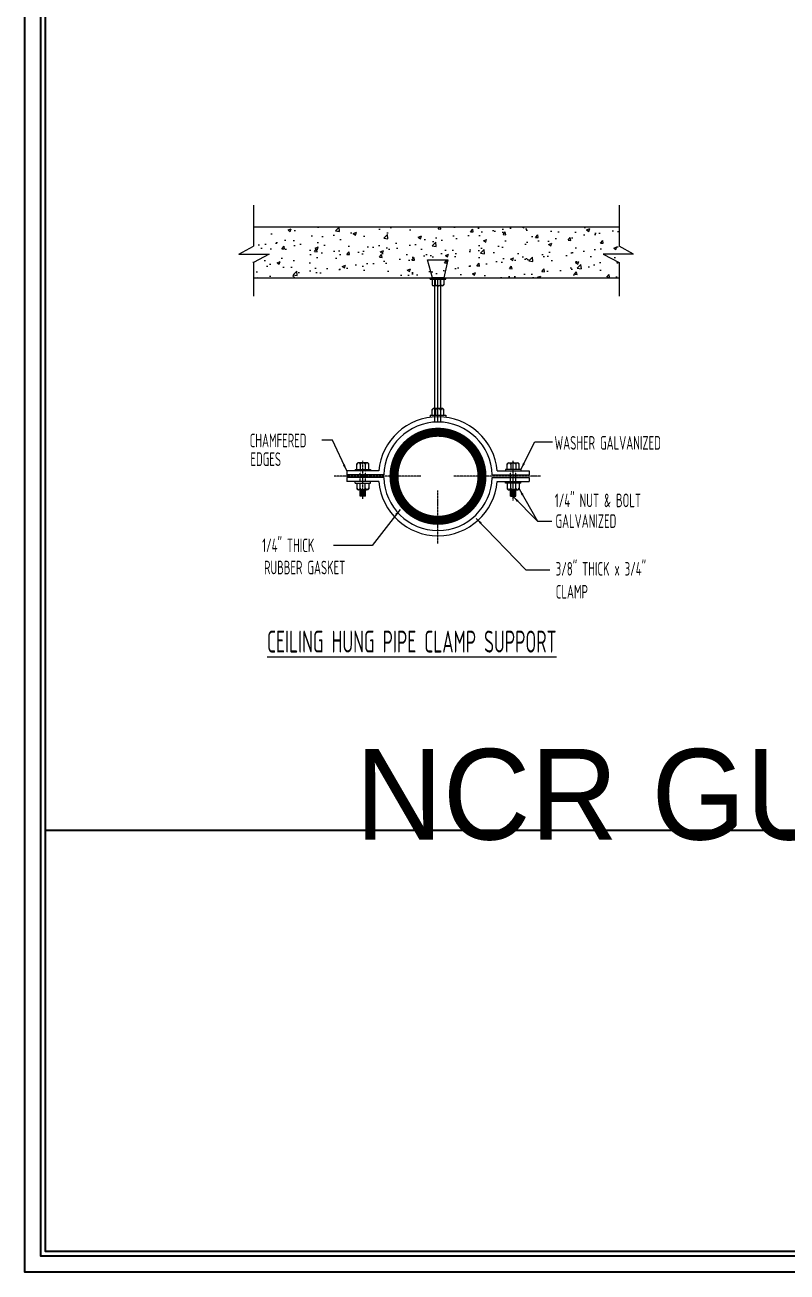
# Model space of a CAD drawing. Header units: millimetres. Extents: x 626118 to 667468, y 4481694 to 4492717.
# Drawn here: x 626118 to 627127, y 4487917 to 4489568 of the extents above; entities that cross this region are included whole.
import ezdxf

# ---------------------------------------------------------------- set-up
doc = ezdxf.new("R2010")
doc.units = ezdxf.units.MM
for name, pattern in [('CENTER', [2, 1.25, -0.25, 0.25, -0.25]), ('DUZ', [500, 500]), ('HIDDEN2', [0.1875, 0.125, -0.0625])]:
    doc.linetypes.add(name, pattern=pattern)
doc.layers.get('0').update_dxf_attribs({"color": 1, "linetype": 'DUZ'})
for name, color, linetype in [('CL', 7, 'CENTER'), ('DIM50', 123, 'Continuous'), ('HATCH', 56, 'Continuous'), ('S', 3, 'Continuous'), ('T', 4, 'Continuous'), ('TEXT2', 1, 'Continuous')]:
    doc.layers.add(name, color=color, linetype=linetype)
doc.layers.add('DUVAR', color=7, linetype='Continuous', lineweight=35)
doc.styles.add('din.shx', font='din.shx', dxfattribs={"width": 0.7})
doc.styles.add('ROMANS', font='romans.shx', dxfattribs={"width": 0.8})
doc.dimstyles.new('DIM50', dxfattribs={"dimscale": 9, "dimtxt": 1, "dimasz": 1, "dimexe": 0.6, "dimexo": 1, "dimgap": 0.5, "dimtad": 1, "dimdec": 1, "dimzin": 0, "dimdsep": 46, "dimtxsty": 'ROMANS', "dimcen": 1, "dimclrd": 8, "dimclre": 8, "dimclrt": 256, "dimazin": 0, "dimtfac": 1, "dimtdec": 1, "dimtofl": 0, "dimtmove": 0, "dimatfit": 3, "dimfxl": 1, "dimtolj": 1, "dimtzin": 0, "dimarcsym": 0})

msp = doc.modelspace()

# ---------------------------------------------------------------- hatches: boundary and pattern name
at = {"layer": 'HATCH', "ltscale": 3}
h = msp.add_hatch(dxfattribs=at)
h.set_pattern_fill('AR-CONC', scale=6)
h.set_pattern_definition([(50, (615870.44, 4484691.622), (43.03561, -3.76513), [4.5, -49.5]), (355, (615870.44, 4484691.622), (-8.32508, 45.13153), [3.6, -39.6]), (100.45144, (615874.027, 4484691.31), (34.71053, 41.3664), [3.82441, -42.06853]), (46.1842, (615870.44, 4484703.62), (64.03448, -9.93116), [6.75, -74.25]), (96.63564, (615875.78, 4484702.795), (56.07972, 58.4471), [5.73662, -63.10283]), (351.18416, (615870.44, 4484703.62), (56.0797, 58.4471), [5.4, -59.4]), (21, (615876.44, 4484700.622), (35.81442, -24.15713), [4.5, -49.5]), (326, (615876.44, 4484700.622), (14.59892, 43.509), [3.6, -39.6]), (71.45144, (615879.425, 4484698.61), (50.41334, 19.35187), [3.82441, -42.06853]), (37.5, (615870.441, 4484691.622), (0.729591, 19.973631), [0, -39.12, 0, -40.2, 0, -39.75]), (7.5, (615870.44, 4484691.622), (15.784172, 23.664703), [0, -22.92, 0, -38.22, 0, -15.15]), (327.5, (615857.061, 4484691.622), (32.029346, -1.353292), [0, -15, 0, -46.8, 0, -62.1]), (317.5, (615851.06, 4484691.622), (34.99117, 6.0063), [0, -19.5, 0, -31.08, 0, -44.1])])
h.paths.add_polyline_path([(626420.1, 4489300.44), (626904.27, 4489300.44), (626904.27, 4489232.9), (626420.1, 4489232.9)])

# ---------------------------------------------------------------- linework, layer by layer
at = {"color": 3}
for p, q in [((626654.26, 4489230.89), (626654.26, 4489232.9)), ((626654.26, 4489230.89), (626674.7, 4489230.89)), ((626674.7, 4489230.89), (626674.7, 4489232.9)), ((626654.26, 4489050.96), (626674.7, 4489050.96)), ((626654.26, 4489050.96), (626654.26, 4489048.95)), ((626674.7, 4489050.96), (626674.7, 4489048.95)), ((626554.67, 4488979.21), (626575.11, 4488979.21)), ((626554.67, 4488979.21), (626554.67, 4488977.2)), ((626561.35, 4488968.57), (626561.35, 4488971.82)), ((626568.39, 4488968.57), (626568.39, 4488971.82)), ((626575.11, 4488979.21), (626575.11, 4488977.2)), ((626774.29, 4488979.21), (626753.86, 4488979.21)), ((626753.86, 4488979.21), (626753.86, 4488977.2)), ((626760.58, 4488968.57), (626760.58, 4488971.82)), ((626767.61, 4488968.57), (626767.61, 4488971.82)), ((626774.29, 4488979.21), (626774.29, 4488977.2)), ((626554.67, 4488961.21), (626554.67, 4488963.22)), ((626554.67, 4488961.21), (626575.11, 4488961.21)), ((626575.11, 4488961.21), (626575.11, 4488963.22)), ((626753.86, 4488961.21), (626753.86, 4488963.22)), ((626774.29, 4488961.21), (626753.86, 4488961.21)), ((626774.29, 4488961.21), (626774.29, 4488963.22)), ((626561.39, 4488943.91), (626561.39, 4488952.39)), ((626568.39, 4488943.91), (626561.39, 4488943.91)), ((626568.39, 4488943.91), (626568.39, 4488952.39)), ((626760.58, 4488943.91), (626760.58, 4488952.39)), ((626760.58, 4488943.91), (626767.58, 4488943.91)), ((626767.58, 4488943.91), (626767.58, 4488952.39))]:
    msp.add_line(p, q, dxfattribs=at)
at = {"color": 2}
for p, q in [((626656.61, 4489223.41), (626657.92, 4489222.1)), ((626671.04, 4489222.1), (626657.92, 4489222.1)), ((626661.18, 4489224.07), (626661.18, 4489230.89)), ((626667.78, 4489224.07), (626667.78, 4489230.89)), ((626671.04, 4489222.1), (626672.36, 4489223.41)), ((626656.61, 4489058.45), (626657.92, 4489059.76)), ((626671.04, 4489059.76), (626657.92, 4489059.76)), ((626661.18, 4489057.79), (626661.18, 4489050.96)), ((626667.78, 4489057.79), (626667.78, 4489050.96)), ((626671.04, 4489059.76), (626672.36, 4489058.45)), ((626557.01, 4488986.7), (626558.33, 4488988.01)), ((626571.45, 4488988.01), (626558.33, 4488988.01)), ((626561.58, 4488986.04), (626561.58, 4488979.21)), ((626568.19, 4488986.04), (626568.19, 4488979.21)), ((626571.45, 4488988.01), (626572.76, 4488986.7)), ((626757.51, 4488988.01), (626756.2, 4488986.7)), ((626757.51, 4488988.01), (626770.64, 4488988.01)), ((626760.77, 4488986.04), (626760.77, 4488979.21)), ((626767.38, 4488986.04), (626767.38, 4488979.21)), ((626771.95, 4488986.7), (626770.64, 4488988.01)), ((626561.58, 4488954.35), (626561.58, 4488961.18)), ((626568.19, 4488954.35), (626568.19, 4488961.18)), ((626760.77, 4488954.35), (626760.77, 4488961.18)), ((626767.38, 4488954.35), (626767.38, 4488961.18)), ((626557.01, 4488953.7), (626558.33, 4488952.39)), ((626571.45, 4488952.39), (626558.33, 4488952.39)), ((626571.45, 4488952.39), (626572.76, 4488953.7)), ((626757.51, 4488952.39), (626756.2, 4488953.7)), ((626757.51, 4488952.39), (626770.64, 4488952.39)), ((626771.95, 4488953.7), (626770.64, 4488952.39))]:
    msp.add_line(p, q, dxfattribs=at)
for p, q in [((626586.04, 4488977.21), (626543.73, 4488977.21)), ((626543.73, 4488977.21), (626543.73, 4488971.96)), ((626592.75, 4488971.96), (626543.73, 4488971.96)), ((626736.21, 4488971.96), (626785.23, 4488971.96)), ((626742.92, 4488977.21), (626785.23, 4488977.21)), ((626785.23, 4488977.21), (626785.23, 4488971.96)), ((626592.75, 4488968.46), (626543.73, 4488968.46)), ((626543.73, 4488968.46), (626543.73, 4488963.21)), ((626586.04, 4488963.21), (626543.73, 4488963.21)), ((626736.21, 4488968.46), (626785.23, 4488968.46)), ((626742.92, 4488963.21), (626785.23, 4488963.21)), ((626785.23, 4488968.46), (626785.23, 4488963.21))]:
    msp.add_line(p, q)
at = {"color": 2, "linetype": 'HIDDEN2'}
for p, q in [((626561.35, 4488972.07), (626561.35, 4488977.21)), ((626568.39, 4488972.07), (626568.39, 4488977.21)), ((626760.58, 4488972.07), (626760.58, 4488977.21)), ((626767.61, 4488972.07), (626767.61, 4488977.21)), ((626561.35, 4488963.21), (626561.35, 4488968.33)), ((626568.39, 4488963.21), (626568.39, 4488968.33)), ((626760.58, 4488963.21), (626760.58, 4488968.33)), ((626767.61, 4488963.21), (626767.61, 4488968.33))]:
    msp.add_line(p, q, dxfattribs=at)
at = {"color": 11, "const_width": 12}
msp.add_lwpolyline([(626606.21, 4488970.21, -1), (626722.76, 4488970.21, -1)], format="xyb", close=True, dxfattribs=at)
for radius, start, end in [(78.75, 5.09969, 174.90031), (71.75, 1.3976, 178.6024), (78.75, 185.09969, 354.90031), (71.75, 181.3976, 358.6024)]:
    msp.add_arc((626664.48, 4488970.21), radius, start, end)
at = {"layer": 'CL'}
for p, q in [((626564.89, 4488940.18), (626564.89, 4488990.43)), ((626764.08, 4488938.31), (626764.08, 4488990.43)), ((626764.08, 4488940.18), (626764.08, 4488990.43))]:
    msp.add_line(p, q, dxfattribs=at)
at = {"layer": 'CL', "linetype": 'CENTER'}
for p, q in [((626641.77, 4488970.21), (626527.24, 4488970.21)), ((626800.27, 4488970.21), (626685.4, 4488970.21)), ((626664.48, 4488881.1), (626664.48, 4488951.4))]:
    msp.add_line(p, q, dxfattribs=at)
at = {"layer": 'DIM50', "ltscale": 3}
for p, q in [((626420.1, 4489329.09), (626420.1, 4489274.57)), ((626904.27, 4489329.09), (626904.27, 4489274.57)), ((626420.1, 4489300.44), (626904.27, 4489300.44)), ((626400.75, 4489264.04), (626420.1, 4489274.57)), ((626923.61, 4489264.04), (626904.27, 4489274.57)), ((626400.75, 4489264.04), (626441.08, 4489264.04)), ((626441.08, 4489264.04), (626420.1, 4489252.98)), ((626420.1, 4489252.98), (626420.1, 4489208.41)), ((626923.61, 4489264.04), (626883.28, 4489264.04)), ((626883.28, 4489264.04), (626904.27, 4489252.98)), ((626904.27, 4489252.98), (626904.27, 4489208.41)), ((626420.1, 4489232.9), (626904.27, 4489232.9)), ((626660.48, 4489041.96), (626660.48, 4489232.9)), ((626664.48, 4489041.96), (626664.48, 4489232.9)), ((626668.48, 4489041.96), (626668.48, 4489232.9))]:
    msp.add_line(p, q, dxfattribs=at)
msp.add_lwpolyline([(626650.61, 4489256.55), (626677.66, 4489256.55), (626672.46, 4489232.9), (626657.11, 4489232.9)], close=True, dxfattribs=at)
at = {"layer": 'DUVAR'}
msp.add_line((633290.26, 4488501.53), (626144.86, 4488501.53), dxfattribs=at)
for points in [[(626117.56, 4492717), (633317.56, 4492717), (633317.56, 4487917), (626117.56, 4487917)], [(626138.56, 4492696), (633296.56, 4492696), (633296.56, 4487938), (626138.56, 4487938)], [(626144.86, 4492689.7), (633290.26, 4492689.7), (633290.26, 4487944.3), (626144.86, 4487944.3)]]:
    msp.add_lwpolyline(points, close=True, dxfattribs=at)
at = {"layer": 'S', "color": 2}
for p, q in [((626656.61, 4489230.89), (626656.61, 4489223.41)), ((626672.36, 4489230.89), (626672.36, 4489223.41)), ((626656.61, 4489050.96), (626656.61, 4489058.45)), ((626672.36, 4489050.96), (626672.36, 4489058.45)), ((626557.01, 4488979.21), (626557.01, 4488986.7)), ((626572.76, 4488979.21), (626572.76, 4488986.7)), ((626756.2, 4488979.21), (626756.2, 4488986.7)), ((626771.95, 4488979.21), (626771.95, 4488986.7)), ((626557.01, 4488961.18), (626557.01, 4488953.7)), ((626572.76, 4488961.18), (626572.76, 4488953.7)), ((626756.2, 4488961.18), (626756.2, 4488953.7)), ((626771.95, 4488961.18), (626771.95, 4488953.7))]:
    msp.add_line(p, q, dxfattribs=at)
at = {"layer": 'S', "color": 1}
for p, q in [((626568.39, 4488951.45), (626561.39, 4488952.15)), ((626568.39, 4488949.34), (626561.39, 4488950.04)), ((626568.39, 4488947.23), (626561.39, 4488947.93)), ((626568.39, 4488945.12), (626561.39, 4488945.82)), ((626760.58, 4488951.45), (626767.58, 4488952.15)), ((626760.58, 4488949.34), (626767.58, 4488950.04)), ((626760.58, 4488947.23), (626767.58, 4488947.93)), ((626760.58, 4488945.12), (626767.58, 4488945.82))]:
    msp.add_line(p, q, dxfattribs=at)
at = {"layer": 'S'}
for p, q in [((626568.39, 4488950.39), (626561.39, 4488951.09)), ((626568.39, 4488948.28), (626561.39, 4488948.99)), ((626568.39, 4488946.17), (626561.39, 4488946.88)), ((626568.39, 4488944.07), (626561.39, 4488944.77)), ((626760.58, 4488950.39), (626767.58, 4488951.09)), ((626760.58, 4488948.28), (626767.58, 4488948.99)), ((626760.58, 4488946.17), (626767.58, 4488946.88)), ((626760.58, 4488944.07), (626767.58, 4488944.77))]:
    msp.add_line(p, q, dxfattribs=at)
at = {"layer": 'S', "color": 2}
for centre, radius, start, end in [((626658.89, 4489224.41), 2.31, 188.52834, 351.47166), ((626664.48, 4489225.85), 3.76, 208.40628, 331.59372), ((626670.07, 4489224.41), 2.31, 188.52834, 351.47166), ((626658.89, 4489057.45), 2.31, 8.52834, 171.47166), ((626664.48, 4489056), 3.76, 28.40628, 151.59372), ((626670.07, 4489057.45), 2.31, 8.52834, 171.47166), ((626559.3, 4488985.7), 2.31, 8.52834, 171.47166), ((626564.89, 4488984.25), 3.76, 28.40628, 151.59372), ((626570.48, 4488985.7), 2.31, 8.52834, 171.47166), ((626758.49, 4488985.7), 2.31, 8.52834, 171.47166), ((626764.08, 4488984.25), 3.76, 28.40628, 151.59372), ((626769.66, 4488985.7), 2.31, 8.52834, 171.47166), ((626559.3, 4488954.7), 2.31, 188.52834, 351.47166), ((626564.89, 4488956.14), 3.76, 208.40628, 331.59372), ((626570.48, 4488954.7), 2.31, 188.52834, 351.47166), ((626758.49, 4488954.7), 2.31, 188.52834, 351.47166), ((626764.08, 4488956.14), 3.76, 208.40628, 331.59372), ((626769.66, 4488954.7), 2.31, 188.52834, 351.47166)]:
    msp.add_arc(centre, radius, start, end, dxfattribs=at)
at = {"layer": 'T', "color": 1}
msp.add_line((626577.55, 4488878.77), (626563.4, 4488878.77), dxfattribs=at)

# ---------------------------------------------------------------- texts
at = {"insert": (626555.1, 4488609.34), "char_height": 240, "attachment_point": 1}
msp.add_mtext_dynamic_manual_height_columns('{\\fCentury Gothic|b0|i0|c0|p34;\\H0.5x;\\C7;NCR GUEST HOUSE\\fCentury Gothic|b1|i0|c162|p34;\\H3.99998x; }', width=2830.6257, gutter_width=15, heights=[1042.04], dxfattribs=at)
at = {"layer": 'DIM50', "style": 'din.shx', "width": 0.6}
for s, p in [('CHAMFERED ', (626415.17, 4489008.6)), ('WASHER GALVANIZED', (626818.81, 4489005.43)), ('EDGES', (626416.15, 4488983.84)), ('1/4" NUT & BOLT', (626819.22, 4488929.27)), ('GALVANIZED', (626820.11, 4488901.91)), ('1/4" THICK', (626431.71, 4488869.78)), ('RUBBER GASKET', (626434.15, 4488840.45)), ('3/8" THICK x 3/4"', (626820.47, 4488838.73)), ('CLAMP', (626820.47, 4488808.4))]:
    msp.add_text(s, height=18, dxfattribs=at).set_placement(p)
at = {"layer": 'TEXT2', "linetype": 'Continuous', "style": 'din.shx', "width": 0.6}
msp.add_text('%%UCEILING HUNG PIPE CLAMP SUPPORT', height=29, dxfattribs=at).set_placement((626438.12, 4488736.89))

# ---------------------------------------------------------------- leaders
at = {"layer": 'DIM50', "color": 8}
for points in [[(626543.73, 4488977.21), (626524.64, 4489017.99), (626510.52, 4489017.99)], [(626774.29, 4488979.21), (626792.87, 4489015.72), (626816.17, 4489015.72)], [(626763.75, 4488943.68), (626796.31, 4488910.65)], [(626771.95, 4488953.7), (626796.31, 4488910.65), (626815.46, 4488910.65)], [(626614.5, 4488926.41), (626577.55, 4488878.77), (626526.26, 4488878.77)], [(626715.24, 4488914.47), (626780.86, 4488846.33), (626812.43, 4488846.33)]]:
    msp.add_leader(points, dimstyle='DIM50', override={"dimtad": 0}, dxfattribs=at)

doc.saveas('drawing.dxf')
